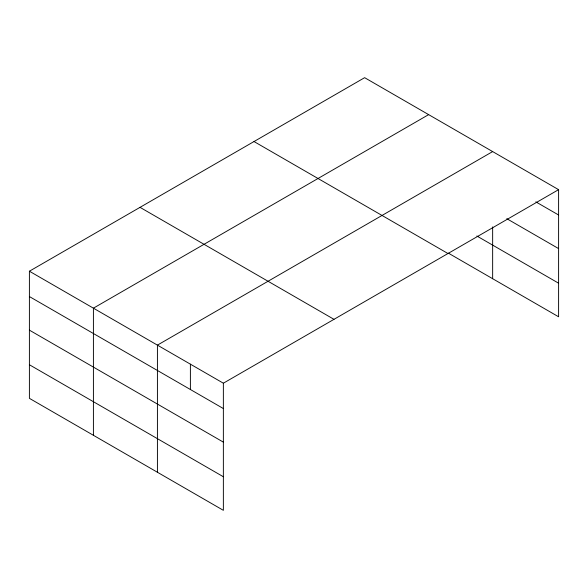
<?xml version="1.0" encoding="UTF-8"?>
<svg xmlns="http://www.w3.org/2000/svg" width="588" height="588" viewBox="0 0 588 588"><rect width="100%" height="100%" fill="white"/><g stroke="black" fill="none" stroke-linecap="round" stroke-linejoin="round"><path stroke-width="0.88" d="M558.6 189.659L364.634 77.675L29.4 271.215L29.4 398.341L223.366 510.325L223.366 383.2L558.6 189.659L558.6 316.785L448.394 253.156M428.645 114.631L93.411 308.171L93.411 435.296M492.648 151.586L157.422 345.127L157.422 472.252M535.83 201.86L558.6 215.002M506.782 218.677L558.6 248.592M476.846 235.994L558.6 283.195M254.009 141.539L447.975 253.531M140.025 207.344L333.991 319.335M29.4 271.215L223.366 383.2M29.4 296.558L223.366 408.55M29.4 330.147L223.366 442.132M29.4 364.751L223.366 476.743M492.648 226.909L492.648 278.712M190.394 364.163L190.394 389.506"/></g></svg>
